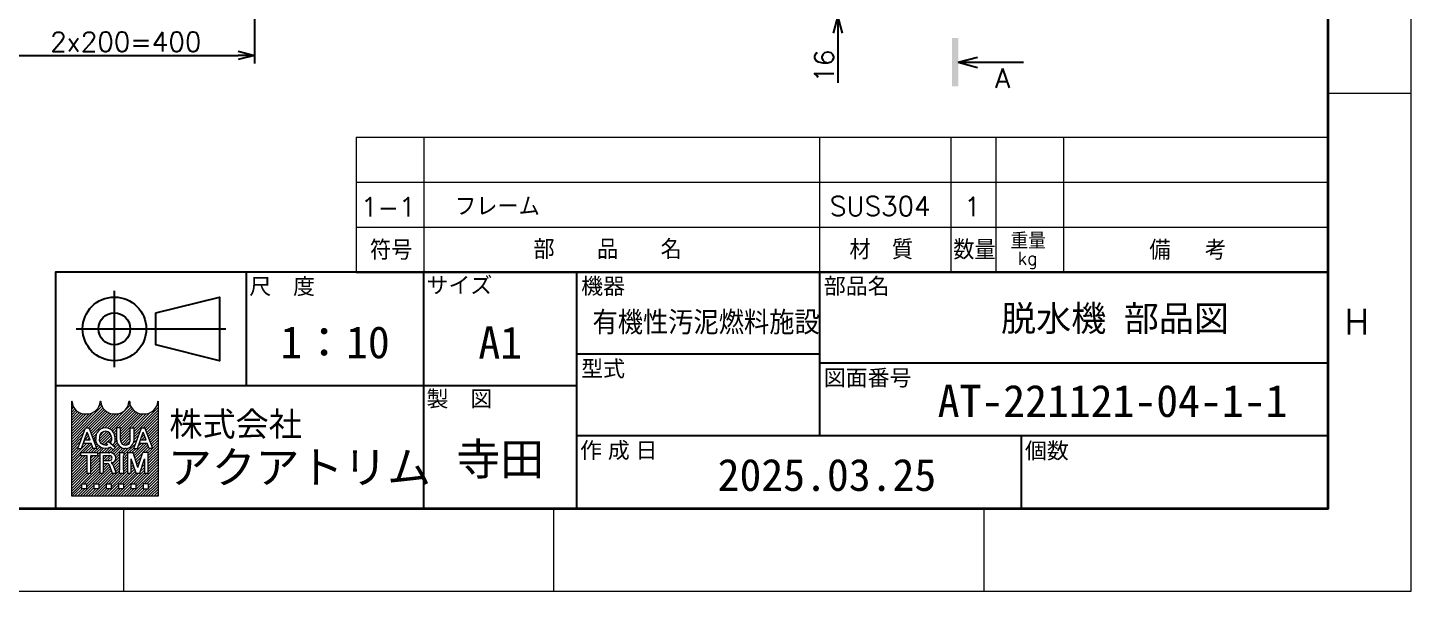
# Model space of a CAD drawing. Header units: millimetres. Extents: x 0 to 17034, y -48 to 5829.
# Drawn here: x 6129 to 8282, y 0 to 877 of the extents above; entities that cross this region are included whole.
import ezdxf
from ezdxf.enums import TextEntityAlignment as Align

# ---------------------------------------------------------------- set-up
doc = ezdxf.new("R2010")
doc.units = ezdxf.units.MM
doc.header["$LTSCALE"] = 4
doc.header["$PDMODE"] = 99
doc.header["$PDSIZE"] = 1
doc.layers.add('08_DIM', color=3, linetype='Continuous', lineweight=13)
doc.layers.add('90_FRAME', color=5, linetype='Continuous', lineweight=35)
doc.layers.add('91_BLANK', color=5, linetype='Continuous', lineweight=0, plot=False)
doc.styles.add('KSS_TXT', font='txt.shx', dxfattribs={"bigfont": 'extfont2.shx'})
doc.styles.add('MS_G', font='MS Gothic.ttf')
doc.styles.get("Standard").update_dxf_attribs({"font": 'txt.shx', "bigfont": 'extfont2.shx'})
doc.styles.add('表題用', font='MS PGothic.ttf')
doc.dimstyles.new('KSS_DIM', dxfattribs={"dimscale": 10, "dimtxt": 3, "dimasz": 2.5, "dimexe": 1.25, "dimexo": 0.625, "dimtad": 1, "dimdsep": 46, "dimtxsty": 'KSS_TXT', "dimblk": 'OPEN30', "dimcen": 0, "dimazin": 2, "dimtfac": 0.75, "dimtmove": 0, "dimatfit": 3, "dimldrblk": 'OPEN30', "dimfxl": 1.25, "dimtolj": 1, "dimarcsym": 0})

# ---------------------------------------------------------------- blocks, each defined once
blk = doc.blocks.new('seca02')
for q in [(3.5, 0.8), (3.5, -0.8), (10.64, 0)]:
    blk.add_line((0.5, 0), q)
blk.add_solid([(-0.5, 3.76), (-0.5, -3.76), (0.5, 3.76), (0.5, -3.76)])
blk.add_attdef('A', text='', height=3).set_placement((7.37, 2.5), align=Align.MIDDLE)
blk = doc.blocks.new('_Open30')
at = {"color": 0, "linetype": 'ByBlock', "lineweight": -2}
for p, q in [((-1, 0.268), (0, 0)), ((0, 0), (-1, -0.268)), ((0, 0), (-1, 0))]:
    blk.add_line(p, q, dxfattribs=at)
blk = doc.blocks.new('*D30')
at = {"layer": '08_DIM', "color": 0, "lineweight": -2, "transparency": 16777216}
for p, q in [((7389.6, 934.4), (7389.6, 959.4)), ((7198, 909.4), (7402.1, 909.4)), ((7389.6, 909.4), (7389.6, 893.4)), ((7198, 893.4), (7402.1, 893.4)), ((7389.6, 868.4), (7389.6, 790.9))]:
    blk.add_line(p, q, dxfattribs=at)
at = {"layer": 'Defpoints', "color": 0, "transparency": 16777216}
for p in [(7191.7, 909.4), (7191.7, 893.4), (7389.6, 893.4)]:
    blk.add_point(p, dxfattribs=at)
at = {"layer": '08_DIM', "color": 0, "lineweight": -2, "transparency": 16777216, "xscale": 25, "yscale": 25, "zscale": 25}
for p, rotation in [((7389.6, 909.4), 270), ((7389.6, 893.4), 90)]:
    blk.add_blockref('_Open30', p, dxfattribs=dict(at, rotation=rotation))
at = {"layer": '08_DIM', "color": 0, "transparency": 16777216, "insert": (7368.3, 817.2), "char_height": 30, "attachment_point": 5, "rotation": 90, "style": 'KSS_TXT'}
blk.add_mtext('\\A1;16', dxfattribs=at)
blk = doc.blocks.new('*D185')
at = {"layer": '08_DIM', "color": 0, "lineweight": -2, "transparency": 16777216}
for p, q in [((6081.7, 1004.3), (6081.7, 821.4)), ((6481.7, 1004.3), (6481.7, 821.4)), ((6106.7, 833.9), (6456.7, 833.9))]:
    blk.add_line(p, q, dxfattribs=at)
at = {"layer": 'Defpoints', "color": 0, "transparency": 16777216}
for p in [(6081.7, 1010.5), (6481.7, 1010.5), (6481.7, 833.9)]:
    blk.add_point(p, dxfattribs=at)
at = {"layer": '08_DIM', "color": 0, "lineweight": -2, "transparency": 16777216, "xscale": 25, "yscale": 25, "zscale": 25, "rotation": 180}
blk.add_blockref('_Open30', (6081.7, 833.9), dxfattribs=at)
at = {"layer": '08_DIM', "color": 0, "lineweight": -2, "transparency": 16777216, "xscale": 25, "yscale": 25, "zscale": 25}
blk.add_blockref('_Open30', (6481.7, 833.9), dxfattribs=at)
at = {"layer": '08_DIM', "color": 0, "transparency": 16777216, "insert": (6281.7, 855.1), "char_height": 30, "attachment_point": 5, "style": 'KSS_TXT'}
blk.add_mtext('\\A1;2x200=400', dxfattribs=at)

msp = doc.modelspace()

# ---------------------------------------------------------------- hatches: boundary and pattern name
at = {"layer": '90_FRAME', "lineweight": 5}
h = msp.add_hatch(dxfattribs=at)
h.set_pattern_fill('_USER', color=4, scale=3, angle=45, pattern_type=0)
h.set_pattern_definition([(45, (7e-06, 1e-06), (-2.1213203, 2.1213203), [])])
edge = h.paths.add_edge_path()
edge.add_arc((6331.96, 295.111), 0.64, 90, 180)
edge.add_ellipse((6309.546, 295.111), major_axis=(-21.774, 0), ratio=0.88235294, start_angle=360, end_angle=540, ccw=False)
edge.add_arc((6287.132, 295.111), 0.64, 3.187318, 180)
edge.add_ellipse((6264.718, 295.111), major_axis=(-21.774, 0), ratio=0.88235294, start_angle=360, end_angle=540, ccw=False)
edge.add_arc((6242.304, 295.111), 0.64, 3.187318, 180)
edge.add_ellipse((6219.89, 295.111), major_axis=(-21.774, 0), ratio=0.88235294, start_angle=360, end_angle=540, ccw=False)
edge.add_arc((6197.477, 295.111), 0.64, 3.187318, 90)
edge.add_line((6197.477, 295.751), (6197.477, 147.819))
edge.add_line((6197.477, 147.819), (6331.96, 147.819))
edge.add_line((6331.96, 147.819), (6331.96, 295.751))
h.paths.add_polyline_path([(6219.162, 254.244), (6224.472, 254.244), (6236.546, 222.378), (6236.546, 222.224), (6230.798, 222.224), (6227.792, 230.666), (6215.97, 230.666), (6217.703, 235.533), (6226.059, 235.533), (6221.817, 247.445), (6212.836, 222.224), (6207.088, 222.224), (6207.088, 222.378)], flags=16)
edge = h.paths.add_edge_path(flags=16)
edge.add_ellipse((6249.91, 240.156), major_axis=(-14.729, 0), ratio=0.95652174, start_angle=180, end_angle=360, ccw=False)
edge.add_line((6264.639, 240.156), (6264.639, 236.313))
edge.add_ellipse((6249.91, 236.313), major_axis=(-14.729, 0), ratio=0.95652174, start_angle=142.105255, end_angle=180, ccw=False)
edge.add_line((6261.533, 227.66), (6257.406, 231.06))
edge.add_ellipse((6249.91, 236.69), major_axis=(9.392, 0), ratio=0.99503582, start_angle=-37.042763, end_angle=0)
edge.add_line((6259.302, 236.69), (6259.302, 239.779))
edge.add_ellipse((6249.91, 239.779), major_axis=(9.392, 0), ratio=0.99471826, start_angle=360, end_angle=540)
edge.add_line((6240.518, 239.779), (6240.518, 236.69))
edge.add_ellipse((6249.91, 236.69), major_axis=(9.392, 0), ratio=0.99503582, start_angle=-180, end_angle=-65.757949)
edge.add_line((6253.766, 228.169), (6251.151, 230.714))
edge.add_line((6251.151, 230.714), (6253.988, 233.726))
edge.add_line((6253.988, 233.726), (6265.848, 223.952))
edge.add_line((6265.848, 223.952), (6262.142, 220.017))
edge.add_line((6262.142, 220.017), (6257.689, 224.35))
edge.add_ellipse((6249.91, 236.313), major_axis=(-14.729, 0), ratio=0.95652174, start_angle=0, end_angle=121.883625, ccw=False)
edge.add_line((6235.18, 236.313), (6235.18, 240.156))
h.paths.add_polyline_path([(6237.499, 215.82), (6237.499, 211.338), (6227.893, 211.338, 0.41421356), (6227.252, 210.697), (6227.252, 183.801), (6221.489, 183.801), (6221.489, 210.697, 0.41421356), (6220.848, 211.338), (6211.242, 211.338), (6211.242, 215.82)], flags=16)
edge = h.paths.add_edge_path(flags=16)
edge.add_line((6241.149, 215.82), (6255.878, 215.82))
edge.add_ellipse((6255.878, 207.397), major_axis=(-10.337, 0), ratio=0.8148203, start_angle=111.386975, end_angle=270, ccw=False)
edge.add_arc((6257.463, 195.982), 4.187, 22.272952, 58.553113, ccw=False)
edge.add_line((6261.338, 197.569), (6266.856, 184.057))
edge.add_line((6266.856, 184.057), (6266.856, 183.801))
edge.add_line((6266.856, 183.801), (6260.644, 183.801))
edge.add_line((6260.644, 183.801), (6255.769, 197.369))
edge.add_arc((6253.393, 196.413), 2.562, 21.928298, 90)
edge.add_line((6253.393, 198.974), (6247.104, 198.974))
edge.add_line((6247.104, 198.974), (6247.104, 203.457))
edge.add_line((6247.104, 203.457), (6256.646, 203.457))
edge.add_arc((6256.509, 207.397), 3.943, 271.997057, 448.002943)
edge.add_line((6256.646, 211.338), (6246.912, 211.338))
edge.add_line((6246.912, 211.338), (6246.912, 183.801))
edge.add_line((6246.912, 183.801), (6241.149, 183.801))
edge.add_line((6241.149, 183.801), (6241.149, 215.82))
h.paths.add_polyline_path([(6267.599, 254.244), (6273.363, 254.244), (6273.363, 236.313, 0.17503056), (6275.905, 228.974, 0.25714961), (6286.19, 228.974, 0.17503056), (6288.732, 236.313), (6288.732, 254.244), (6294.496, 254.244), (6294.496, 235.155, -0.37939124), (6282.008, 222.224), (6280.087, 222.224, -0.37939124), (6267.599, 235.155)], flags=16)
h.paths.add_polyline_path([(6271.712, 215.82), (6278.756, 215.82), (6278.756, 211.338, 0.41421356), (6278.116, 210.697), (6278.116, 188.924, 0.41421356), (6278.756, 188.283), (6278.756, 183.801), (6271.712, 183.801), (6271.712, 188.283, 0.41421356), (6272.352, 188.924), (6272.352, 210.697, 0.41421356), (6271.712, 211.338)], flags=16)
h.paths.add_polyline_path([(6284.526, 215.82), (6292.89, 215.82), (6300.536, 192.565), (6308.183, 215.82), (6316.551, 215.82), (6316.551, 183.801), (6310.788, 183.801), (6310.788, 206.214), (6303.418, 183.801), (6297.654, 183.801), (6290.285, 206.214), (6290.29, 183.801), (6284.526, 183.801)], flags=16)
h.paths.add_polyline_path([(6306.246, 254.244), (6311.555, 254.244), (6323.63, 222.378), (6323.63, 222.224), (6317.881, 222.224), (6314.875, 230.666), (6303.054, 230.666), (6304.787, 235.533), (6313.142, 235.533), (6308.9, 247.445), (6299.92, 222.224), (6294.171, 222.224), (6294.171, 222.378)], flags=16)
h.paths.add_polyline_path([(6212.846, 167.031), (6220.531, 167.031), (6220.531, 159.347), (6212.846, 159.347)], flags=16)
h.paths.add_polyline_path([(6232.058, 167.031), (6239.743, 167.031), (6239.743, 159.347), (6232.058, 159.347)], flags=16)
h.paths.add_polyline_path([(6251.27, 167.031), (6258.955, 167.031), (6258.955, 159.347), (6251.27, 159.347)], flags=16)
h.paths.add_polyline_path([(6270.482, 167.031), (6278.167, 167.031), (6278.167, 159.347), (6270.482, 159.347)], flags=16)
h.paths.add_polyline_path([(6289.694, 167.031), (6297.379, 167.031), (6297.379, 159.347), (6289.694, 159.347)], flags=16)
h.paths.add_polyline_path([(6308.906, 167.031), (6316.59, 167.031), (6316.59, 159.347), (6308.906, 159.347)], flags=16)

# ---------------------------------------------------------------- linework, layer by layer
at = {"layer": '90_FRAME', "color": 4, "lineweight": 13}
for p, q in [((8282.009, 774.393), (8152.389, 774.393)), ((6640.175, 706.754), (6640.175, 496.754)), ((6640.175, 706.754), (8152.389, 706.754)), ((6745.175, 706.754), (6745.175, 496.754)), ((7361.08, 706.754), (7361.08, 496.754)), ((7565.521, 706.754), (7565.521, 496.754)), ((7635.521, 706.754), (7635.521, 496.754)), ((7740.521, 706.754), (7740.521, 496.754)), ((6640.175, 636.754), (8152.389, 636.754)), ((6640.175, 566.754), (8152.389, 566.754)), ((6278.426, 0), (6278.426, 129.04)), ((6947.76, 0), (6947.76, 129.04)), ((7617.094, 0), (7617.094, 129.04))]:
    msp.add_line(p, q, dxfattribs=at)
at = {"layer": '90_FRAME', "color": 0, "lineweight": 25}
for p, q in [((6469.389, 319.968), (6469.389, 496.754)), ((6745.175, 129.04), (6745.175, 496.754)), ((6983.461, 129.04), (6983.461, 496.754)), ((7361.08, 496.754), (7361.08, 242.183)), ((6263.964, 348.961), (6263.964, 467.761)), ((6204.564, 408.361), (6437.214, 408.361)), ((6983.461, 369.468), (7361.08, 369.468)), ((7361.08, 355.325), (8152.389, 355.325)), ((6983.461, 319.968), (6172.389, 319.968)), ((6983.461, 242.183), (8152.389, 242.183)), ((7674.818, 242.183), (7674.818, 129.04))]:
    msp.add_line(p, q, dxfattribs=at)
at = {"layer": '90_FRAME', "color": 7, "lineweight": 25}
msp.add_line((6640.175, 496.754), (8152.389, 496.754), dxfattribs=at)
at = {"layer": '90_FRAME', "color": 4, "lineweight": 5}
for p, q in [((6197.477, 147.819), (6197.477, 295.751)), ((6331.96, 295.751), (6331.96, 147.819)), ((6207.088, 222.378), (6219.162, 254.244)), ((6212.836, 222.224), (6221.817, 247.445)), ((6219.162, 254.244), (6224.472, 254.244)), ((6226.059, 235.533), (6221.817, 247.445)), ((6236.546, 222.378), (6224.472, 254.244)), ((6235.18, 240.156), (6235.18, 236.313)), ((6240.518, 239.779), (6240.518, 236.705)), ((6259.302, 239.779), (6259.302, 236.705)), ((6264.639, 240.156), (6264.639, 236.313)), ((6267.599, 235.155), (6267.599, 254.244)), ((6273.363, 254.244), (6267.599, 254.244)), ((6273.363, 236.313), (6273.363, 254.244)), ((6288.732, 236.313), (6288.732, 254.244)), ((6288.732, 254.244), (6294.496, 254.244)), ((6294.171, 222.378), (6306.246, 254.244)), ((6294.496, 235.155), (6294.496, 254.244)), ((6299.92, 222.224), (6308.9, 247.445)), ((6306.246, 254.244), (6311.555, 254.244)), ((6313.142, 235.533), (6308.9, 247.445)), ((6323.63, 222.378), (6311.555, 254.244)), ((6207.088, 222.224), (6207.088, 222.378)), ((6207.088, 222.378), (6207.088, 222.378)), ((6207.088, 222.224), (6207.088, 222.378)), ((6207.088, 222.224), (6212.836, 222.224)), ((6211.242, 215.82), (6237.499, 215.82)), ((6211.242, 215.82), (6211.242, 211.338)), ((6215.97, 230.666), (6217.703, 235.533)), ((6215.97, 230.666), (6227.792, 230.666)), ((6217.703, 235.533), (6226.059, 235.533)), ((6230.798, 222.224), (6227.792, 230.666)), ((6236.546, 222.224), (6230.798, 222.224)), ((6236.546, 222.224), (6236.546, 222.378)), ((6237.499, 215.82), (6237.499, 211.338)), ((6241.149, 215.82), (6241.149, 183.801)), ((6241.149, 215.82), (6255.878, 215.82)), ((6251.151, 230.714), (6253.988, 233.726)), ((6251.151, 230.714), (6253.766, 228.169)), ((6253.988, 233.726), (6265.848, 223.952)), ((6257.406, 231.06), (6261.533, 227.66)), ((6257.689, 224.35), (6262.142, 220.017)), ((6262.142, 220.017), (6265.848, 223.952)), ((6271.712, 215.82), (6278.756, 215.82)), ((6271.712, 215.82), (6271.712, 211.338)), ((6278.756, 215.82), (6278.756, 211.338)), ((6282.008, 222.224), (6280.087, 222.224)), ((6284.526, 215.82), (6284.526, 183.801)), ((6284.526, 215.82), (6292.89, 215.82)), ((6300.536, 192.565), (6292.89, 215.82)), ((6294.171, 222.224), (6294.171, 222.378)), ((6294.171, 222.378), (6294.171, 222.378)), ((6294.171, 222.224), (6294.171, 222.378)), ((6294.171, 222.224), (6299.92, 222.224)), ((6300.536, 192.565), (6308.183, 215.82)), ((6303.054, 230.666), (6304.787, 235.533)), ((6303.054, 230.666), (6314.875, 230.666)), ((6304.787, 235.533), (6313.142, 235.533)), ((6316.551, 215.82), (6308.183, 215.82)), ((6317.881, 222.224), (6314.875, 230.666)), ((6316.551, 183.801), (6316.551, 215.82)), ((6323.63, 222.224), (6317.881, 222.224)), ((6323.63, 222.224), (6323.63, 222.378)), ((6211.242, 211.338), (6220.848, 211.338)), ((6221.489, 183.801), (6221.489, 210.697)), ((6227.252, 183.801), (6227.252, 210.697)), ((6227.893, 211.338), (6237.499, 211.338)), ((6246.912, 183.801), (6246.912, 211.338)), ((6246.912, 211.338), (6256.646, 211.338)), ((6247.104, 198.974), (6247.104, 203.457)), ((6247.104, 203.457), (6256.646, 203.457)), ((6247.104, 198.974), (6253.393, 198.974)), ((6255.769, 197.369), (6260.644, 183.801)), ((6261.338, 197.569), (6266.856, 184.057)), ((6272.352, 188.924), (6272.352, 210.697)), ((6278.116, 188.924), (6278.116, 210.697)), ((6290.29, 183.801), (6290.285, 206.214)), ((6297.654, 183.801), (6290.285, 206.214)), ((6303.418, 183.801), (6310.788, 206.214)), ((6310.788, 206.214), (6310.788, 183.801)), ((6221.489, 183.801), (6227.252, 183.801)), ((6241.149, 183.801), (6246.912, 183.801)), ((6260.644, 183.801), (6266.856, 183.801)), ((6266.856, 184.057), (6266.856, 183.801)), ((6271.712, 183.801), (6271.712, 188.283)), ((6271.712, 183.801), (6278.756, 183.801)), ((6278.756, 183.801), (6278.756, 188.283)), ((6284.526, 183.801), (6290.29, 183.801)), ((6297.654, 183.801), (6303.418, 183.801)), ((6310.788, 183.801), (6316.551, 183.801)), ((6212.846, 167.031), (6220.531, 167.031)), ((6212.846, 167.031), (6212.846, 159.347)), ((6220.531, 159.347), (6212.846, 159.347)), ((6220.531, 167.031), (6220.531, 159.347)), ((6232.058, 167.031), (6239.743, 167.031)), ((6232.058, 167.031), (6232.058, 159.347)), ((6239.743, 159.347), (6232.058, 159.347)), ((6239.743, 167.031), (6239.743, 159.347)), ((6251.27, 167.031), (6258.955, 167.031)), ((6251.27, 167.031), (6251.27, 159.347)), ((6258.955, 159.347), (6251.27, 159.347)), ((6258.955, 167.031), (6258.955, 159.347)), ((6270.482, 167.031), (6278.167, 167.031)), ((6270.482, 167.031), (6270.482, 159.347)), ((6278.167, 159.347), (6270.482, 159.347)), ((6278.167, 167.031), (6278.167, 159.347)), ((6289.694, 167.031), (6297.379, 167.031)), ((6289.694, 167.031), (6289.694, 159.347)), ((6297.379, 159.347), (6289.694, 159.347)), ((6297.379, 167.031), (6297.379, 159.347)), ((6316.59, 167.031), (6308.906, 167.031)), ((6308.906, 167.031), (6308.906, 159.347)), ((6308.906, 159.347), (6316.59, 159.347)), ((6316.59, 167.031), (6316.59, 159.347)), ((6331.96, 147.819), (6197.477, 147.819))]:
    msp.add_line(p, q, dxfattribs=at)
at = {"layer": '90_FRAME'}
msp.add_lwpolyline([(388.459, 129.04), (8152.389, 129.04), (8152.389, 5679.579), (388.459, 5679.579)], close=True, dxfattribs=at)
at = {"layer": '90_FRAME', "color": 0, "lineweight": 25}
msp.add_lwpolyline([(6172.389, 129.04), (8152.389, 129.04), (8152.389, 496.754), (6172.389, 496.754)], close=True, dxfattribs=at)
msp.add_lwpolyline([(6328.314, 433.111), (6427.314, 457.861), (6427.314, 358.861), (6328.314, 383.611), (6328.314, 433.111)], dxfattribs=at)
for radius in [49.5, 24.75]:
    msp.add_circle((6263.964, 408.361), radius, dxfattribs=at)
at = {"layer": '90_FRAME', "color": 4, "lineweight": 5}
for centre, radius, start, end in [((6197.477, 295.111), 0.64, 0, 90), ((6242.304, 295.111), 0.64, 0, 180), ((6242.304, 295.111), 0.64, 0, 90), ((6287.132, 295.111), 0.64, 0, 180), ((6331.96, 295.111), 0.64, 90, 180), ((6281.137, 235.734), 13.55, 182.450031, 265.555257), ((6284.795, 236.164), 11.433, 179.252794, 218.964572), ((6281.047, 238.312), 10.66, 241.157728, 298.842272), ((6280.958, 235.734), 13.55, 274.444743, 357.549969), ((6277.3, 236.164), 11.433, 321.035428, 0.747206), ((6220.848, 210.697), 0.64, 0, 90), ((6227.893, 210.697), 0.64, 90, 180), ((6253.393, 196.413), 2.562, 21.928298, 90), ((6256.509, 207.397), 3.943, 271.997057, 88.002943), ((6257.463, 195.982), 4.187, 22.272952, 58.553113), ((6271.712, 210.697), 0.64, 0, 90), ((6278.756, 210.697), 0.64, 90, 180), ((6271.712, 188.924), 0.64, 270, 0), ((6278.756, 188.924), 0.64, 180, 270)]:
    msp.add_arc(centre, radius, start, end, dxfattribs=at)
for centre, major_axis, ratio, start_param, end_param in [((6219.89, 295.111), (-21.774, 0), 0.88235294, 6.28318531, 9.42477796), ((6264.718, 295.111), (-21.774, 0), 0.88235294, 6.28318531, 9.42477796), ((6309.546, 295.111), (-21.774, 0), 0.88235294, 6.28318531, 9.42477796), ((6249.91, 240.156), (-14.729, 0), 0.95652174, 3.14159265, 6.28318531), ((6249.91, 239.779), (9.392, 0), 0.99471826, 6.28318531, 9.42477796), ((6255.878, 207.397), (-10.337, 0), 0.8148203, 1.94406945, 4.71238898)]:
    msp.add_ellipse(centre, major_axis=major_axis, ratio=ratio, start_param=start_param, end_param=end_param, dxfattribs=at)
at = {"layer": '90_FRAME', "color": 4, "lineweight": 5, "extrusion": (0, 0, -1)}
for centre, major_axis, ratio, start_param, end_param in [((6249.91, 236.313), (-14.729, 0), 0.95652174, 4.15591475, 6.28318531), ((6249.91, 236.69), (9.392, 0), 0.99503582, 7.43087802, 9.42477796), ((6249.91, 236.69), (9.392, 0), 0.99503582, 6.28318531, 6.92970349), ((6249.91, 236.313), (-14.729, 0), 0.95652174, 3.14159265, 3.80298072)]:
    msp.add_ellipse(centre, major_axis=major_axis, ratio=ratio, start_param=start_param, end_param=end_param, dxfattribs=at)
at = {"layer": '91_BLANK'}
msp.add_lwpolyline([(0, 0), (8282.009, 0), (8282.009, 5829.198), (0, 5829.198)], close=True, dxfattribs=at)

# ---------------------------------------------------------------- block references
ref = msp.add_blockref('seca02', (7572.058, 823.126), dxfattribs=dict(xscale=10, yscale=10, zscale=10))
ref.add_attrib('A', 'A', dxfattribs={"height": 30}).set_placement((7645.806, 798.181), align=Align.MIDDLE)

# ---------------------------------------------------------------- texts
at = {"layer": '90_FRAME', "color": 3, "lineweight": 13}
for s, p in [('1-1', (6690.099, 597.978)), ('1', (7599.163, 598.481))]:
    msp.add_text(s, height=30, dxfattribs=at).set_placement(p, align=Align.MIDDLE_CENTER)
for s, height, p in [('フレーム', 30, (6793.944, 583.75)), ('SUS304', 30, (7377.193, 584.147)), ('重量', 25, (7658.388, 532.683)), ('符号', 30, (6661.555, 515.819)), ('部\u3000\u3000品\u3000\u3000名', 30, (6915.877, 516.908)), ('材\u3000質', 30, (7407.764, 516.547)), ('数量', 30, (7569.197, 516.322)), ('備  考', 30, (7874.325, 515.819)), ('kg', 20, (7669.437, 508.221))]:
    msp.add_text(s, height=height, dxfattribs=at).set_placement(p)
at = {"layer": '90_FRAME', "color": 0, "style": '表題用'}
for s, p in [('尺\u3000度', (6473.875, 474.612)), ('サイズ', (6749.66, 476.476)), ('機器', (6990.257, 475.025)), ('部品名', (7367.876, 475.025)), ('型式', (6990.257, 346.489)), ('図面番号', (7367.876, 332.346)), ('製\u3000図', (6749.66, 299.691)), ('作 成 日', (6988.531, 219.503)), ('個数', (7680.755, 218.812))]:
    msp.add_text(s, height=25, dxfattribs=at).set_placement(p, align=Align.MIDDLE_LEFT)
at = {"layer": '90_FRAME', "color": 0, "style": 'MS_G', "width": 0.9}
msp.add_text('有機性汚泥燃料施設', height=32, dxfattribs=at).set_placement((7007.869, 403.211))
at = {"layer": '90_FRAME', "color": 0, "style": 'MS_G'}
for s, height, p in [('脱水機 部品図', 40, (7643.648, 404.646)), ('AT-221121-04-1-1', 50, (7545.028, 271.286)), ('2025.03.25', 50, (7202.639, 156.198))]:
    msp.add_text(s, height=height, dxfattribs=at).set_placement(p)
at = {"layer": '90_FRAME', "color": 0, "lineweight": 13, "style": 'KSS_TXT'}
msp.add_text('H', height=40, dxfattribs=at).set_placement((8178.157, 419.407), align=Align.MIDDLE_LEFT)
at = {"layer": '90_FRAME', "color": 0, "style": 'MS_G'}
msp.add_text('A1', height=50, dxfattribs=at).set_placement((6864.318, 387.147), align=Align.MIDDLE)
at = {"layer": '90_FRAME', "color": 4, "style": 'MS_G'}
msp.add_text('株式会社', height=37.8039, dxfattribs=at).set_placement((6452.557, 260.281), align=Align.MIDDLE_CENTER)
msp.add_text('アクアトリム', height=50, dxfattribs=at).set_placement((6347.342, 167.951))
at = {"layer": '90_FRAME', "color": 0, "style": 'MS_G'}
for tag, p in [('1：10', (6607.282, 387.147)), ('寺田', (6864.318, 206.825))]:
    msp.add_attdef(tag, text='', height=50, dxfattribs=at).set_placement(p, align=Align.MIDDLE)

# ---------------------------------------------------------------- dimensions: what is measured, and where the dimension line sits
at = {"layer": '08_DIM', "color": 1}
dim = msp.add_linear_dim(base=(6481.724, 833.86), p1=(6081.724, 1010.518), p2=(6481.724, 1010.518), text='2x200=<>', dimstyle='KSS_DIM', dxfattribs=at)
dim.commit()
dim.dimension.update_dxf_attribs({"geometry": '*D185', "text_midpoint": (6281.724, 855.11)})
at = {"layer": '08_DIM'}
dim = msp.add_linear_dim(base=(7389.579, 893.428), p1=(7191.724, 909.428), p2=(7191.724, 893.428), angle=90, dimstyle='KSS_DIM', override={"dimarcsym": 1}, dxfattribs=at)
dim.commit()
dim.dimension.update_dxf_attribs({"geometry": '*D30', "text_midpoint": (7368.329, 817.178)})

doc.saveas('drawing.dxf')
